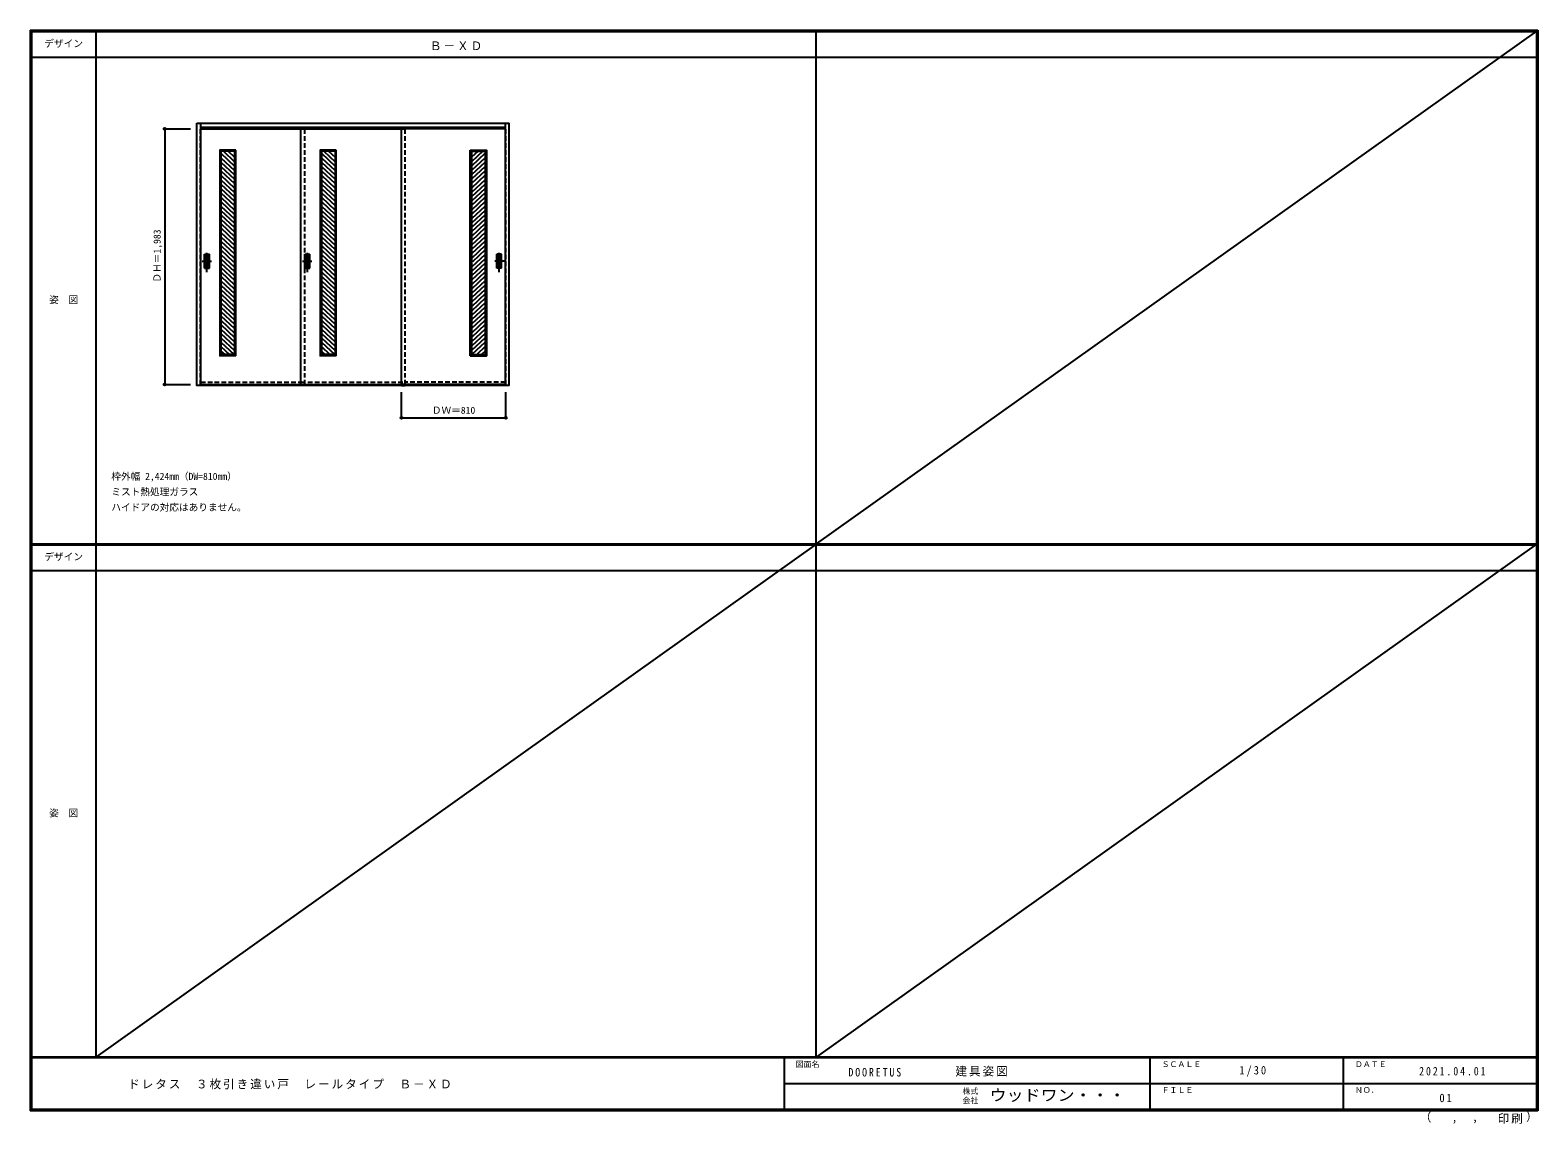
# Model space of a CAD drawing. Units: millimetres, scale not verified. Extents: x -6000 to 5700, y -4307 to 4175.
import ezdxf
from ezdxf.enums import TextEntityAlignment as Align

# ---------------------------------------------------------------- set-up
doc = ezdxf.new("R2010")
doc.units = ezdxf.units.MM
doc.header["$LTSCALE"] = 30
doc.header["$PDMODE"] = 32
doc.header["$PDSIZE"] = 15
doc.linetypes.add('CHAIN1', pattern=[8, 5, -1, 1, -1])
doc.linetypes.add('DASHED1', pattern=[1.8, 1.2, -0.6])
for name, color, linetype in [('0-2_扉', 7, 'Continuous'), ('0-4_枠', 3, 'Continuous'), ('0-6_引手', 7, 'Continuous'), ('0-A_文字', 7, 'Continuous'), ('0-B_寸法', 4, 'Continuous'), ('0-C_ハッチ', 4, 'Continuous'), ('F-1_枠', 6, 'Continuous'), ('F-A_文字', 7, 'Continuous')]:
    doc.layers.add(name, color=color, linetype=linetype)
doc.styles.add('ＭＳ ゴシック', font='')
doc.styles.get('ＭＳ ゴシック').set_extended_font_data('MS Gothic')

msp = doc.modelspace()

# ---------------------------------------------------------------- linework, layer by layer
at = {"layer": '0-2_扉'}
for p, q in [((-4676.15, 3409), (-3869.15, 3409)), ((-3899.15, 1426), (-3899.15, 3409)), ((-3899.15, 3409), (-3089.15, 3409)), ((-2312.15, 3409), (-3119.15, 3409)), ((-3119.15, 1426), (-3119.15, 3409)), ((-4529.15, 3245), (-4529.15, 1650)), ((-4413.15, 3236), (-4520.15, 3236)), ((-4520.15, 3236), (-4520.15, 1659)), ((-4404.15, 3245), (-4413.15, 3236)), ((-4413.15, 3236), (-4413.15, 1659)), ((-4404.15, 1650), (-4404.15, 3245)), ((-3749.15, 3245), (-3749.15, 1650)), ((-3633.15, 3236), (-3740.15, 3236)), ((-3740.15, 3236), (-3740.15, 1659)), ((-3624.15, 3245), (-3633.15, 3236)), ((-3633.15, 3236), (-3633.15, 1659)), ((-3624.15, 1650), (-3624.15, 3245)), ((-2584.15, 3245), (-2575.15, 3236)), ((-2584.15, 1650), (-2584.15, 3245)), ((-2575.15, 3236), (-2468.15, 3236)), ((-2575.15, 3236), (-2575.15, 1659)), ((-2468.15, 3236), (-2468.15, 1659)), ((-2459.15, 3245), (-2459.15, 1650)), ((-4413.15, 1659), (-4520.15, 1659)), ((-4413.15, 1659), (-4520.15, 1659)), ((-4404.15, 1650), (-4413.15, 1659)), ((-3633.15, 1659), (-3740.15, 1659)), ((-3633.15, 1659), (-3740.15, 1659)), ((-3624.15, 1650), (-3633.15, 1659)), ((-2584.15, 1650), (-2575.15, 1659)), ((-2575.15, 1659), (-2468.15, 1659)), ((-2575.15, 1659), (-2468.15, 1659)), ((-4676.15, 1426), (-3869.15, 1426)), ((-3899.15, 1426), (-3089.15, 1426)), ((-2312.15, 1426), (-3119.15, 1426))]:
    msp.add_line(p, q, dxfattribs=at)
at = {"layer": '0-2_扉', "linetype": 'DASHED1'}
for p, q in [((-4676.15, 1444), (-3899.15, 1444)), ((-3899.15, 1444), (-3089.15, 1444)), ((-2312.15, 1444), (-3089.15, 1444))]:
    msp.add_line(p, q, dxfattribs=at)
at = {"layer": '0-2_扉'}
for points in [[(-4404.15, 3245), (-4529.15, 3245), (-4520.15, 3236)], [(-3624.15, 3245), (-3749.15, 3245), (-3740.15, 3236)], [(-2584.15, 3245), (-2459.15, 3245), (-2468.15, 3236)], [(-4404.15, 1650), (-4529.15, 1650), (-4520.15, 1659)], [(-3624.15, 1650), (-3749.15, 1650), (-3740.15, 1659)], [(-2584.15, 1650), (-2459.15, 1650), (-2468.15, 1659)]]:
    msp.add_lwpolyline(points, dxfattribs=at)
at = {"layer": '0-4_枠'}
for p, q in [((-4706.15, 3453), (-2282.15, 3453)), ((-4676.15, 1418), (-4676.15, 3453)), ((-4676.15, 3423), (-2312.15, 3423)), ((-2312.15, 1418), (-2312.15, 3453)), ((-2282.15, 1418), (-2282.15, 3453)), ((-2312.15, 1421), (-4676.15, 1421)), ((-2312.15, 1418), (-4676.15, 1418)), ((-3119.15, 1418), (-3089.15, 1418)), ((-2282.15, 1418), (-2312.15, 1418))]:
    msp.add_line(p, q, dxfattribs=at)
at = {"layer": '0-4_枠', "color": 4, "linetype": 'DASHED1'}
for p, q in [((-4676.15, 3409), (-4679.15, 3409)), ((-3869.15, 1426), (-3869.15, 3409)), ((-3089.15, 1426), (-3089.15, 3409)), ((-2312.15, 3409), (-2309.15, 3409)), ((-2309.15, 1426), (-2309.15, 3409)), ((-4676.15, 1444), (-4679.15, 1444)), ((-2312.15, 1444), (-2309.15, 1444)), ((-2312.15, 1426), (-2309.15, 1426))]:
    msp.add_line(p, q, dxfattribs=at)
at = {"layer": '0-4_枠'}
msp.add_lwpolyline([(-4676.15, 1418), (-4706.15, 1418), (-4706.15, 3453)], dxfattribs=at)
at = {"layer": '0-4_枠', "color": 4, "linetype": 'DASHED1'}
msp.add_lwpolyline([(-4676.15, 1426), (-4679.15, 1426), (-4679.15, 3409)], dxfattribs=at)
at = {"layer": '0-6_引手', "linetype": 'CHAIN1'}
for p, q in [((-4628.15, 2298.27), (-4628.15, 2469.12)), ((-3848.15, 2298.27), (-3848.15, 2469.12)), ((-2360.15, 2298.27), (-2360.15, 2469.12)), ((-4666.22, 2383.5), (-4593.71, 2383.5)), ((-3886.22, 2383.5), (-3813.71, 2383.5)), ((-2322.08, 2383.5), (-2394.59, 2383.5))]:
    msp.add_line(p, q, dxfattribs=at)
at = {"layer": '0-6_引手'}
for p, q in [((-4647.15, 2438.5), (-4609.15, 2438.5)), ((-4647.15, 2328.5), (-4647.15, 2438.5)), ((-4640.65, 2422.5), (-4615.65, 2422.5)), ((-4640.65, 2344.5), (-4640.65, 2422.5)), ((-4640.65, 2344.5), (-4615.65, 2344.5)), ((-4615.65, 2344.5), (-4615.65, 2422.5)), ((-4609.15, 2328.5), (-4609.15, 2438.5)), ((-3867.15, 2438.5), (-3829.15, 2438.5)), ((-3867.15, 2328.5), (-3867.15, 2438.5)), ((-3860.65, 2422.5), (-3835.65, 2422.5)), ((-3860.65, 2344.5), (-3860.65, 2422.5)), ((-3860.65, 2344.5), (-3835.65, 2344.5)), ((-3835.65, 2344.5), (-3835.65, 2422.5)), ((-3829.15, 2328.5), (-3829.15, 2438.5)), ((-2341.15, 2438.5), (-2379.15, 2438.5)), ((-2379.15, 2328.5), (-2379.15, 2438.5)), ((-2347.65, 2422.5), (-2372.65, 2422.5)), ((-2372.65, 2344.5), (-2372.65, 2422.5)), ((-2347.65, 2344.5), (-2372.65, 2344.5)), ((-2347.65, 2344.5), (-2347.65, 2422.5)), ((-2341.15, 2328.5), (-2341.15, 2438.5)), ((-4647.15, 2328.5), (-4609.15, 2328.5)), ((-3867.15, 2328.5), (-3829.15, 2328.5)), ((-2341.15, 2328.5), (-2379.15, 2328.5))]:
    msp.add_line(p, q, dxfattribs=at)
at = {"layer": '0-6_引手', "linetype": 'DASHED1'}
for p, q in [((-4612.15, 2332.5), (-4612.15, 2434.5)), ((-3832.15, 2332.5), (-3832.15, 2434.5)), ((-2376.15, 2332.5), (-2376.15, 2434.5)), ((-4644.15, 2332.5), (-4612.15, 2332.5)), ((-3864.15, 2332.5), (-3832.15, 2332.5)), ((-2344.15, 2332.5), (-2376.15, 2332.5))]:
    msp.add_line(p, q, dxfattribs=at)
for points in [[(-4644.15, 2332.5), (-4644.15, 2434.5), (-4612.15, 2434.5)], [(-3864.15, 2332.5), (-3864.15, 2434.5), (-3832.15, 2434.5)], [(-2344.15, 2332.5), (-2344.15, 2434.5), (-2376.15, 2434.5)]]:
    msp.add_lwpolyline(points, dxfattribs=at)
at = {"layer": '0-B_寸法'}
for p, q in [((-4956.15, 3409), (-4756.15, 3409)), ((-4956.15, 3409), (-4956.15, 1426)), ((-4956.15, 1426), (-4756.15, 1426)), ((-3119.15, 1168), (-3119.15, 1368)), ((-2309.15, 1168), (-2309.15, 1368)), ((-3119.15, 1168), (-2309.15, 1168))]:
    msp.add_line(p, q, dxfattribs=at)
at = {"layer": '0-B_寸法', "color": 7}
for p in [(-4956.15, 3409), (-4956.15, 1426), (-3119.15, 1168), (-2309.15, 1168)]:
    msp.add_point(p, dxfattribs=at)
at = {"layer": '0-C_ハッチ'}
for p, q in [((-4520.15, 3219.97), (-4413.15, 3120.89)), ((-4520.15, 3185.9), (-4413.15, 3086.82)), ((-4500.67, 3236), (-4413.15, 3154.96)), ((-4463.87, 3236), (-4413.15, 3189.04)), ((-3740.15, 3219.97), (-3633.15, 3120.89)), ((-3740.15, 3185.9), (-3633.15, 3086.82)), ((-3720.67, 3236), (-3633.15, 3154.96)), ((-3683.87, 3236), (-3633.15, 3189.04)), ((-2524.43, 3236), (-2575.15, 3189.04)), ((-2487.63, 3236), (-2575.15, 3154.96)), ((-2468.15, 3219.97), (-2575.15, 3120.89)), ((-2468.15, 3185.9), (-2575.15, 3086.82)), ((-4520.15, 3151.83), (-4413.15, 3052.75)), ((-4520.15, 3117.75), (-4413.15, 3018.68)), ((-4520.15, 3083.68), (-4413.15, 2984.61)), ((-4520.15, 3049.61), (-4413.15, 2950.54)), ((-3740.15, 3151.83), (-3633.15, 3052.75)), ((-3740.15, 3117.75), (-3633.15, 3018.68)), ((-3740.15, 3083.68), (-3633.15, 2984.61)), ((-3740.15, 3049.61), (-3633.15, 2950.54)), ((-2468.15, 3151.83), (-2575.15, 3052.75)), ((-2468.15, 3117.75), (-2575.15, 3018.68)), ((-2468.15, 3083.68), (-2575.15, 2984.61)), ((-2468.15, 3049.61), (-2575.15, 2950.54)), ((-4520.15, 3015.54), (-4413.15, 2916.47)), ((-4520.15, 2981.47), (-4413.15, 2882.4)), ((-4520.15, 2947.4), (-4413.15, 2848.33)), ((-3740.15, 3015.54), (-3633.15, 2916.47)), ((-3740.15, 2981.47), (-3633.15, 2882.4)), ((-3740.15, 2947.4), (-3633.15, 2848.33)), ((-2468.15, 3015.54), (-2575.15, 2916.47)), ((-2468.15, 2981.47), (-2575.15, 2882.4)), ((-2468.15, 2947.4), (-2575.15, 2848.33)), ((-4520.15, 2913.33), (-4413.15, 2814.25)), ((-4520.15, 2879.26), (-4413.15, 2780.18)), ((-4520.15, 2845.19), (-4413.15, 2746.11)), ((-4520.15, 2811.12), (-4413.15, 2712.04)), ((-3740.15, 2913.33), (-3633.15, 2814.25)), ((-3740.15, 2879.26), (-3633.15, 2780.18)), ((-3740.15, 2845.19), (-3633.15, 2746.11)), ((-3740.15, 2811.12), (-3633.15, 2712.04)), ((-2468.15, 2913.33), (-2575.15, 2814.25)), ((-2468.15, 2879.26), (-2575.15, 2780.18)), ((-2468.15, 2845.19), (-2575.15, 2746.11)), ((-2468.15, 2811.12), (-2575.15, 2712.04)), ((-4520.15, 2777.04), (-4413.15, 2677.97)), ((-4520.15, 2742.97), (-4413.15, 2643.9)), ((-4520.15, 2708.9), (-4413.15, 2609.83)), ((-3740.15, 2777.04), (-3633.15, 2677.97)), ((-3740.15, 2742.97), (-3633.15, 2643.9)), ((-3740.15, 2708.9), (-3633.15, 2609.83)), ((-2468.15, 2777.04), (-2575.15, 2677.97)), ((-2468.15, 2742.97), (-2575.15, 2643.9)), ((-2468.15, 2708.9), (-2575.15, 2609.83)), ((-4520.15, 2674.83), (-4413.15, 2575.76)), ((-4520.15, 2640.76), (-4413.15, 2541.69)), ((-4520.15, 2606.69), (-4413.15, 2507.61)), ((-3740.15, 2674.83), (-3633.15, 2575.76)), ((-3740.15, 2640.76), (-3633.15, 2541.69)), ((-3740.15, 2606.69), (-3633.15, 2507.61)), ((-2468.15, 2674.83), (-2575.15, 2575.76)), ((-2468.15, 2640.76), (-2575.15, 2541.69)), ((-2468.15, 2606.69), (-2575.15, 2507.61)), ((-4520.15, 2572.62), (-4413.15, 2473.54)), ((-4520.15, 2538.55), (-4413.15, 2439.47)), ((-4520.15, 2504.48), (-4413.15, 2405.4)), ((-4520.15, 2470.4), (-4420.76, 2378.37)), ((-3740.15, 2572.62), (-3633.15, 2473.54)), ((-3740.15, 2538.55), (-3633.15, 2439.47)), ((-3740.15, 2504.48), (-3633.15, 2405.4)), ((-3740.15, 2470.4), (-3640.76, 2378.37)), ((-2468.15, 2572.62), (-2575.15, 2473.54)), ((-2468.15, 2538.55), (-2575.15, 2439.47)), ((-2468.15, 2504.48), (-2575.15, 2405.4)), ((-2468.15, 2470.4), (-2567.54, 2378.37)), ((-4520.15, 2436.33), (-4413.15, 2337.26)), ((-4520.15, 2402.26), (-4413.15, 2303.19)), ((-4520.15, 2368.19), (-4413.15, 2269.12)), ((-3740.15, 2436.33), (-3633.15, 2337.26)), ((-3740.15, 2402.26), (-3633.15, 2303.19)), ((-3740.15, 2368.19), (-3633.15, 2269.12)), ((-2468.15, 2436.33), (-2575.15, 2337.26)), ((-2468.15, 2402.26), (-2575.15, 2303.19)), ((-2468.15, 2368.19), (-2575.15, 2269.12)), ((-4520.15, 2334.12), (-4413.15, 2235.05)), ((-4520.15, 2300.05), (-4413.15, 2200.98)), ((-4520.15, 2265.98), (-4413.15, 2166.9)), ((-4520.15, 2231.91), (-4413.15, 2132.83)), ((-3740.15, 2334.12), (-3633.15, 2235.05)), ((-3740.15, 2300.05), (-3633.15, 2200.98)), ((-3740.15, 2265.98), (-3633.15, 2166.9)), ((-3740.15, 2231.91), (-3633.15, 2132.83)), ((-2468.15, 2334.12), (-2575.15, 2235.05)), ((-2468.15, 2300.05), (-2575.15, 2200.98)), ((-2468.15, 2265.98), (-2575.15, 2166.9)), ((-2468.15, 2231.91), (-2575.15, 2132.83)), ((-4520.15, 2197.84), (-4413.15, 2098.76)), ((-4520.15, 2163.77), (-4413.15, 2064.69)), ((-4520.15, 2129.69), (-4413.15, 2030.62)), ((-3740.15, 2197.84), (-3633.15, 2098.76)), ((-3740.15, 2163.77), (-3633.15, 2064.69)), ((-3740.15, 2129.69), (-3633.15, 2030.62)), ((-2468.15, 2197.84), (-2575.15, 2098.76)), ((-2468.15, 2163.77), (-2575.15, 2064.69)), ((-2468.15, 2129.69), (-2575.15, 2030.62)), ((-4520.15, 2095.62), (-4413.15, 1996.55)), ((-4520.15, 2061.55), (-4413.15, 1962.48)), ((-4520.15, 2027.48), (-4413.15, 1928.41)), ((-4520.15, 1993.41), (-4413.15, 1894.34)), ((-3740.15, 2095.62), (-3633.15, 1996.55)), ((-3740.15, 2061.55), (-3633.15, 1962.48)), ((-3740.15, 2027.48), (-3633.15, 1928.41)), ((-3740.15, 1993.41), (-3633.15, 1894.34)), ((-2468.15, 2095.62), (-2575.15, 1996.55)), ((-2468.15, 2061.55), (-2575.15, 1962.48)), ((-2468.15, 2027.48), (-2575.15, 1928.41)), ((-2468.15, 1993.41), (-2575.15, 1894.34)), ((-4520.15, 1959.34), (-4413.15, 1860.26)), ((-4520.15, 1925.27), (-4413.15, 1826.19)), ((-4520.15, 1891.2), (-4413.15, 1792.12)), ((-3740.15, 1959.34), (-3633.15, 1860.26)), ((-3740.15, 1925.27), (-3633.15, 1826.19)), ((-3740.15, 1891.2), (-3633.15, 1792.12)), ((-2468.15, 1959.34), (-2575.15, 1860.26)), ((-2468.15, 1925.27), (-2575.15, 1826.19)), ((-2468.15, 1891.2), (-2575.15, 1792.12)), ((-4520.15, 1857.13), (-4413.15, 1758.05)), ((-4520.15, 1823.05), (-4413.15, 1723.98)), ((-4520.15, 1788.98), (-4413.15, 1689.91)), ((-3740.15, 1857.13), (-3633.15, 1758.05)), ((-3740.15, 1823.05), (-3633.15, 1723.98)), ((-3740.15, 1788.98), (-3633.15, 1689.91)), ((-2468.15, 1857.13), (-2575.15, 1758.05)), ((-2468.15, 1823.05), (-2575.15, 1723.98)), ((-2468.15, 1788.98), (-2575.15, 1689.91)), ((-4520.15, 1754.91), (-4416.57, 1659)), ((-4520.15, 1720.84), (-4453.36, 1659)), ((-4520.15, 1686.77), (-4490.16, 1659)), ((-3740.15, 1754.91), (-3636.57, 1659)), ((-3740.15, 1720.84), (-3673.36, 1659)), ((-3740.15, 1686.77), (-3710.16, 1659)), ((-2468.15, 1754.91), (-2571.74, 1659)), ((-2468.15, 1720.84), (-2534.94, 1659)), ((-2468.15, 1686.77), (-2498.14, 1659))]:
    msp.add_line(p, q, dxfattribs=at)
at = {"layer": 'F-1_枠'}
for p, q in [((-6000, 4175), (5700, 4175)), ((-6000, 4175), (-6000, -4205)), ((-6000, 4170), (5700, 4170)), ((-6000, 4165), (5700, 4165)), ((-5995, 4175), (-5995, -4205)), ((-5990, 4175), (-5990, -4205)), ((-5490, 4175), (-5490, -3790)), ((100, -3790), (100, 4175)), ((5690, 4175), (5690, -4205)), ((5695, 4175), (5695, -4205)), ((5700, 4175), (5700, -4205)), ((-6000, 3965), (5700, 3965)), ((-6000, 190.5), (5700, 190.5)), ((-6000, 187.5), (5700, 187.5)), ((-6000, 184.5), (5700, 184.5)), ((-6000, -15.5), (5700, -15.5)), ((5700, -3790), (-6000, -3790)), ((5700, -3795), (-6000, -3795)), ((-150, -3795), (-150, -4195)), ((2690, -3795), (2690, -4195)), ((4190, -3795), (4190, -4195)), ((-150, -3995), (5690, -3995.01)), ((5700, -4195), (-6000, -4195)), ((5700, -4200), (-6000, -4200)), ((5700, -4205), (-6000, -4205))]:
    msp.add_line(p, q, dxfattribs=at)
at = {"layer": 'F-A_文字'}
for p, q in [((5690, 4168), (100, 190.5)), ((100, 187.5), (-5490, -3790)), ((5690, 187.5), (100, -3790))]:
    msp.add_line(p, q, dxfattribs=at)

# ---------------------------------------------------------------- texts
at = {"layer": '0-A_文字', "style": 'ＭＳ ゴシック'}
for s, p in [('枠外幅 2,424mm（DW=810mm）', (-5370, 670.5)), ('ミスト熱処理ガラス', (-5370, 550.5)), ('ハイドアの対応はありません。', (-5370, 430.5))]:
    msp.add_text(s, height=54.99, dxfattribs=at).set_placement(p, align=Align.BOTTOM_LEFT)
at = {"layer": '0-A_文字', "insert": (-2897.5, 4020), "char_height": 65.98, "attachment_point": 7, "style": 'ＭＳ ゴシック'}
msp.add_mtext('\\T1.17;Ｂ－ＸＤ', dxfattribs=at)
at = {"layer": '0-B_寸法', "color": 7, "style": 'ＭＳ ゴシック'}
msp.add_text('ＤＨ＝1,983', height=54.99, rotation=90, dxfattribs=at).set_placement((-4971.15, 2217.25), align=Align.BOTTOM_LEFT)
msp.add_text('ＤＷ＝810', height=54.99, dxfattribs=at).set_placement((-2882.9, 1183), align=Align.BOTTOM_LEFT)
at = {"layer": 'F-A_文字', "style": 'ＭＳ ゴシック'}
for s, height, p in [('デザイン', 54.99, (-5890, 4027.5)), ('姿\u3000図', 54.99, (-5852.5, 2040.25)), ('デザイン', 54.99, (-5890, 47)), ('姿\u3000図', 54.99, (-5852.5, -1940.25)), ('図面名', 43.99, (-60, -3880)), ('ＳＣＡＬＥ', 43.99, (2780, -3880)), ('ＤＡＴＥ', 43.99, (4280, -3880)), ('株式', 43.99, (1235, -4089)), ('ＦＩＬＥ', 43.99, (2780, -4080)), ('ＮＯ．', 43.99, (4280, -4080)), ('会社', 43.99, (1235, -4161)), ('（', 65.98, (4784.03, -4308.31)), ('）', 65.98, (5608.4, -4304.13)), (',', 65.98, (5031.28, -4308.31)), (',', 65.98, (5190.2, -4305.53))]:
    msp.add_text(s, height=height, dxfattribs=at).set_placement(p, align=Align.BOTTOM_LEFT)
at = {"layer": 'F-A_文字', "style": 'ＭＳ ゴシック', "width": 1.1}
msp.add_text('ウッドワン・・・', height=87.98, dxfattribs=at).set_placement((1445, -4155), align=Align.BOTTOM_LEFT)
at = {"layer": 'F-A_文字', "char_height": 65.98, "attachment_point": 7, "style": 'ＭＳ ゴシック'}
for s, insert in [('\\T1.17;建具姿図', (1180.42, -3940)), ('\\T1.38;\\W0.9;1/30', (3383.75, -3940)), ('\\T1.17;ドレタス\u3000３枚引き違い戸\u3000レールタイプ\u3000Ｂ－ＸＤ', (-5240, -4040)), ('\\T1.39;\\W0.85;DOORETUS', (350, -3940.79)), ('\\T1.39;\\W0.85;2021.04.01', (4778.75, -3932.5)), ('\\T1.36;\\W0.9;01', (4936.25, -4140)), ('\\T1.17;印刷', (5388.15, -4306.92))]:
    msp.add_mtext(s, dxfattribs=dict(at, insert=insert))

doc.saveas('drawing.dxf')
